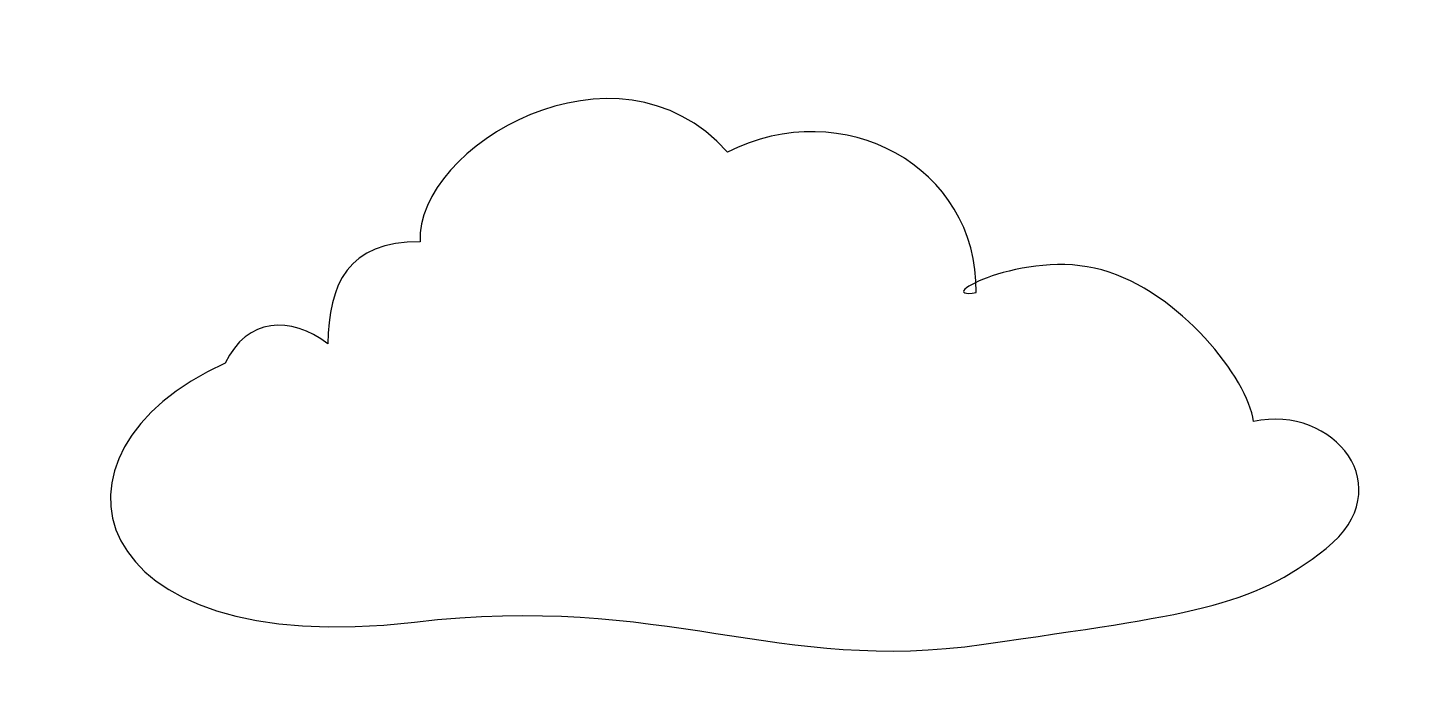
# Model space of a CAD drawing. Header units: centimetres. Extents: x -11.2 to 10.6, y -4.8 to 5.5.
import ezdxf

# ---------------------------------------------------------------- set-up
doc = ezdxf.new("R2010")
doc.units = ezdxf.units.CM
doc.header["$MEASUREMENT"] = 0
doc.layers.add('Camada 1', color=7, linetype='Continuous')

msp = doc.modelspace()

# ---------------------------------------------------------------- linework, layer by layer
at = {"layer": 'Camada 1'}
msp.add_open_spline([(-8.0994, 0.1867), (-7.7534, 0.90716), (-7.06041, 0.94793), (-6.46891, 0.49007), (-6.46891, 0.49007), (-6.4528, 1.4314), (-6.15607, 2.13004), (-4.99955, 2.11014), (-4.99955, 2.11014), (-5.08012, 3.62215), (-1.86934, 5.5162), (-0.11653, 3.5359), (-0.11653, 3.5359), (1.7197, 4.46112), (3.86399, 3.31693), (3.84029, 1.3053), (3.84029, 1.3053), (3.08289, 1.18587), (4.60816, 2.0106), (5.83864, 1.66553), (5.83864, 1.66553), (7.07287, 1.32139), (8.16308, -0.06074), (8.24651, -0.74043), (8.24651, -0.74043), (9.53286, -0.46648), (10.60125, -1.79741), (9.40396, -2.75677), (9.40396, -2.75677), (8.20479, -3.71327), (7.23599, -3.8005), (3.95976, -4.27924), (3.95976, -4.27924), (0.68168, -4.75986), (-1.10431, -3.45639), (-5.09243, -3.92658), (-5.09243, -3.92658), (-10.38212, -4.5541), (-11.24286, -1.23337), (-8.0994, 0.1867)], degree=3, knots=[0, 0, 0, 0, 0.09090909, 0.09090909, 0.09090909, 0.09090909, 0.18181818, 0.18181818, 0.18181818, 0.18181818, 0.27272727, 0.27272727, 0.27272727, 0.27272727, 0.36363636, 0.36363636, 0.36363636, 0.36363636, 0.45454545, 0.45454545, 0.45454545, 0.45454545, 0.54545455, 0.54545455, 0.54545455, 0.54545455, 0.63636364, 0.63636364, 0.63636364, 0.63636364, 0.72727273, 0.72727273, 0.72727273, 0.72727273, 0.81818182, 0.81818182, 0.81818182, 0.81818182, 1, 1, 1, 1], dxfattribs=at)

doc.saveas('drawing.dxf')
